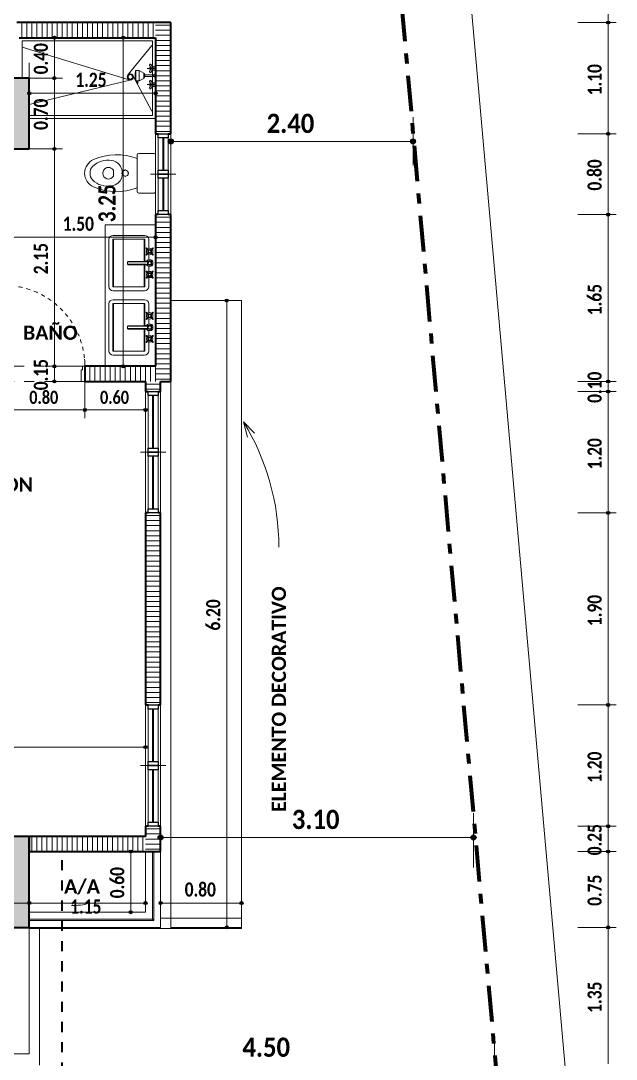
# Model space of a CAD drawing. Header units: metres. Extents: x -144 to 1000, y -717 to 29.
# Drawn here: x 895.29 to 901.18, y -569.43 to -559.16 of the extents above; entities that cross this region are included whole.
import ezdxf

# ---------------------------------------------------------------- set-up
doc = ezdxf.new("R2010")
doc.units = ezdxf.units.M
for name, pattern in [('Basculante', [0.11625, 0.075, -0.04125]), ('Dash Dot 3_16_', [0.595313, 0.357187, -0.119063, 0, -0.119063]), ('Derribado', [0.36, 0.24, -0.12]), ('Trazo', [0.45, 0.225, -0.225])]:
    doc.linetypes.add(name, pattern=pattern)
doc.layers.get('0').update_dxf_attribs({"color": 1})
for name, color, linetype, lineweight in [('A-ANNO-DIMS', 1, 'Continuous', 9), ('A-DETL', 1, 'Continuous', 9), ('A-DETL-GENF', 1, 'Continuous', 9), ('A-DOOR', 1, 'Continuous', 9), ('A-DOOR-FRAM', 1, 'Continuous', 9), ('A-DOOR-HDLN', 1, 'Trazo', 20), ('A-FLOR', 2, 'Continuous', 9), ('A-FLOR-HRAL', 1, 'Continuous', 9), ('A-GLAZ', 1, 'Continuous', 9), ('A-WALL', 4, 'Continuous', 9), ('G-ANNO-TEXT', 2, 'Continuous', 9), ('P-SANR-FIXT', 1, 'Continuous', 9), ('S-COLS', 7, 'Continuous', 9)]:
    doc.layers.add(name, color=color, linetype=linetype, lineweight=lineweight)
doc.layers.add('A-WALL-PATT', color=7, linetype='Continuous', lineweight=35, true_color=0x9c9c9c)
doc.styles.add('Calibri_B', font='calibrib.ttf', dxfattribs={"height": 0.165})
doc.styles.add('Calibri_B_4', font='calibrib.ttf', dxfattribs={"height": 0.1125})
doc.styles.add('Calibri_B_5', font='calibrib.ttf', dxfattribs={"height": 0.66})
doc.styles.add('Calibri_B_6', font='calibrib.ttf', dxfattribs={"width": 0.9})
doc.styles.add('Calibri_B_7', font='calibrib.ttf', dxfattribs={"width": 0.8, "height": 0.18})

# ---------------------------------------------------------------- blocks, each defined once
blk = doc.blocks.new('J')
at = {"layer": 'A-ANNO-DIMS', "lineweight": 25}
h = blk.add_hatch(color=256, dxfattribs=at)
edge = h.paths.add_edge_path()
edge.add_arc((894.398, -500.325), 0.015, 0, 360)
h = blk.add_hatch(color=256, dxfattribs=at)
edge = h.paths.add_edge_path()
edge.add_arc((894.398, -500.325), 0.015, 0, 360)
h = blk.add_hatch(color=256, dxfattribs=at)
edge = h.paths.add_edge_path()
edge.add_arc((888.918, -500.475), 0.015, 0, 360)
h = blk.add_hatch(color=256, dxfattribs=at)
edge = h.paths.add_edge_path()
edge.add_arc((889.6, -500.475), 0.015, 0, 360)
h = blk.add_hatch(color=256, dxfattribs=at)
edge = h.paths.add_edge_path()
edge.add_arc((888.918, -500.875), 0.015, 0, 360)
h = blk.add_hatch(color=256, dxfattribs=at)
edge = h.paths.add_edge_path()
edge.add_arc((888.918, -500.875), 0.015, 0, 360)
h = blk.add_hatch(color=256, dxfattribs=at)
edge = h.paths.add_edge_path()
edge.add_arc((888.67, -501.025), 0.015, 0, 360)
h = blk.add_hatch(color=256, dxfattribs=at)
edge = h.paths.add_edge_path()
edge.add_arc((889.92, -501.025), 0.015, 0, 360)
h = blk.add_hatch(color=256, dxfattribs=at)
edge = h.paths.add_edge_path()
edge.add_arc((894.398, -501.425), 0.015, 0, 360)
h = blk.add_hatch(color=256, dxfattribs=at)
edge = h.paths.add_edge_path()
edge.add_arc((894.398, -501.425), 0.015, 0, 360)
h = blk.add_hatch(color=256, dxfattribs=at)
edge = h.paths.add_edge_path()
edge.add_arc((888.918, -501.575), 0.015, 0, 360)
h = blk.add_hatch(color=256, dxfattribs=at)
edge = h.paths.add_edge_path()
edge.add_arc((888.918, -501.575), 0.015, 0, 360)
at = {"layer": 'A-ANNO-DIMS', "lineweight": 25, "true_color": 0x0000ff}
h = blk.add_hatch(color=5, dxfattribs=at)
edge = h.paths.add_edge_path()
edge.add_arc((890.07, -501.5), 0.025, 0, 360)
h = blk.add_hatch(color=5, dxfattribs=at)
edge = h.paths.add_edge_path()
edge.add_arc((892.467, -501.5), 0.025, 0, 360)
at = {"layer": 'A-ANNO-DIMS', "lineweight": 25}
h = blk.add_hatch(color=256, dxfattribs=at)
edge = h.paths.add_edge_path()
edge.add_arc((894.398, -502.225), 0.015, 0, 360)
h = blk.add_hatch(color=256, dxfattribs=at)
edge = h.paths.add_edge_path()
edge.add_arc((894.398, -502.225), 0.015, 0, 360)
h = blk.add_hatch(color=256, dxfattribs=at)
edge = h.paths.add_edge_path()
edge.add_arc((889.92, -502.449), 0.015, 0, 360)
h = blk.add_hatch(color=256, dxfattribs=at)
edge = h.paths.add_edge_path()
edge.add_arc((890.624, -503.075), 0.015, 0, 360)
h = blk.add_hatch(color=256, dxfattribs=at)
edge = h.paths.add_edge_path()
edge.add_arc((888.918, -503.725), 0.015, 0, 360)
h = blk.add_hatch(color=256, dxfattribs=at)
edge = h.paths.add_edge_path()
edge.add_arc((888.918, -503.725), 0.015, 0, 360)
h = blk.add_hatch(color=256, dxfattribs=at)
edge = h.paths.add_edge_path()
edge.add_arc((889.6, -503.725), 0.015, 0, 360)
h = blk.add_hatch(color=256, dxfattribs=at)
edge = h.paths.add_edge_path()
edge.add_arc((888.918, -503.875), 0.015, 0, 360)
h = blk.add_hatch(color=256, dxfattribs=at)
edge = h.paths.add_edge_path()
edge.add_arc((894.398, -503.875), 0.015, 0, 360)
h = blk.add_hatch(color=256, dxfattribs=at)
edge = h.paths.add_edge_path()
edge.add_arc((894.398, -503.875), 0.015, 0, 360)
h = blk.add_hatch(color=256, dxfattribs=at)
edge = h.paths.add_edge_path()
edge.add_arc((894.398, -503.975), 0.015, 0, 360)
h = blk.add_hatch(color=256, dxfattribs=at)
edge = h.paths.add_edge_path()
edge.add_arc((894.398, -503.975), 0.015, 0, 360)
h = blk.add_hatch(color=256, dxfattribs=at)
edge = h.paths.add_edge_path()
edge.add_arc((889.22, -504.157), 0.015, 0, 360)
h = blk.add_hatch(color=256, dxfattribs=at)
edge = h.paths.add_edge_path()
edge.add_arc((889.22, -504.157), 0.015, 0, 360)
h = blk.add_hatch(color=256, dxfattribs=at)
edge = h.paths.add_edge_path()
edge.add_arc((889.82, -504.157), 0.015, 0, 360)
h = blk.add_hatch(color=256, dxfattribs=at)
edge = h.paths.add_edge_path()
edge.add_arc((894.398, -505.175), 0.015, 0, 360)
h = blk.add_hatch(color=256, dxfattribs=at)
edge = h.paths.add_edge_path()
edge.add_arc((894.398, -505.175), 0.015, 0, 360)
h = blk.add_hatch(color=256, dxfattribs=at)
edge = h.paths.add_edge_path()
edge.add_arc((894.398, -507.075), 0.015, 0, 360)
h = blk.add_hatch(color=256, dxfattribs=at)
edge = h.paths.add_edge_path()
edge.add_arc((894.398, -507.075), 0.015, 0, 360)
h = blk.add_hatch(color=256, dxfattribs=at)
edge = h.paths.add_edge_path()
edge.add_arc((889.82, -507.492), 0.015, 0, 360)
h = blk.add_hatch(color=256, dxfattribs=at)
edge = h.paths.add_edge_path()
edge.add_arc((894.398, -508.275), 0.015, 0, 360)
h = blk.add_hatch(color=256, dxfattribs=at)
edge = h.paths.add_edge_path()
edge.add_arc((894.398, -508.275), 0.015, 0, 360)
at = {"layer": 'A-ANNO-DIMS', "lineweight": 25, "true_color": 0x0000ff}
h = blk.add_hatch(color=5, dxfattribs=at)
edge = h.paths.add_edge_path()
edge.add_arc((889.97, -508.386), 0.025, 0, 360)
h = blk.add_hatch(color=5, dxfattribs=at)
edge = h.paths.add_edge_path()
edge.add_arc((893.066, -508.386), 0.025, 0, 360)
at = {"layer": 'A-ANNO-DIMS', "lineweight": 25}
h = blk.add_hatch(color=256, dxfattribs=at)
edge = h.paths.add_edge_path()
edge.add_arc((889.674, -508.525), 0.015, 0, 360)
h = blk.add_hatch(color=256, dxfattribs=at)
edge = h.paths.add_edge_path()
edge.add_arc((894.398, -508.525), 0.015, 0, 360)
h = blk.add_hatch(color=256, dxfattribs=at)
edge = h.paths.add_edge_path()
edge.add_arc((894.398, -508.525), 0.015, 0, 360)
h = blk.add_hatch(color=256, dxfattribs=at)
edge = h.paths.add_edge_path()
edge.add_arc((888.67, -509.034), 0.015, 0, 360)
h = blk.add_hatch(color=256, dxfattribs=at)
edge = h.paths.add_edge_path()
edge.add_arc((888.67, -509.034), 0.015, 0, 360)
h = blk.add_hatch(color=256, dxfattribs=at)
edge = h.paths.add_edge_path()
edge.add_arc((889.82, -509.034), 0.015, 0, 360)
h = blk.add_hatch(color=256, dxfattribs=at)
edge = h.paths.add_edge_path()
edge.add_arc((889.97, -509.034), 0.015, 0, 360)
h = blk.add_hatch(color=256, dxfattribs=at)
edge = h.paths.add_edge_path()
edge.add_arc((890.77, -509.034), 0.015, 0, 360)
h = blk.add_hatch(color=256, dxfattribs=at)
edge = h.paths.add_edge_path()
edge.add_arc((889.674, -509.125), 0.015, 0, 360)
h = blk.add_hatch(color=256, dxfattribs=at)
edge = h.paths.add_edge_path()
edge.add_arc((890.624, -509.275), 0.015, 0, 360)
h = blk.add_hatch(color=256, dxfattribs=at)
edge = h.paths.add_edge_path()
edge.add_arc((894.398, -509.275), 0.015, 0, 360)
h = blk.add_hatch(color=256, dxfattribs=at)
edge = h.paths.add_edge_path()
edge.add_arc((894.398, -509.275), 0.015, 0, 360)
at = {"layer": 'S-COLS', "true_color": 0x5c5c5c}
h = blk.add_hatch(color=251, dxfattribs=at)
h.paths.add_polyline_path([(870.37, -509.275), (870.87, -509.275), (870.87, -508.375), (870.37, -508.375), (870.37, -509.024)])
h.paths.add_polyline_path([(888.63, -509.275), (888.67, -509.275), (888.67, -508.375), (888.17, -508.375), (888.17, -509.275), (888.595, -509.275)])
h.paths.add_polyline_path([(878.57, -509.275), (878.57, -508.375), (878.07, -508.375), (878.07, -509.275)])
h.paths.add_polyline_path([(884.87, -501.575), (884.87, -501.575), (884.87, -498.425), (884.37, -498.425), (884.37, -501.575), (884.72, -501.575)])
h.paths.add_polyline_path([(876.27, -501.575), (876.27, -501.575), (876.27, -501.075), (874.57, -501.075), (874.57, -498.925), (876.27, -498.925), (876.27, -498.425), (874.27, -498.426), (874.27, -501.575), (876.27, -501.575)])
h.paths.add_polyline_path([(878.57, -501.575), (878.57, -500.675), (878.07, -500.675), (878.07, -501.575)])
h.paths.add_polyline_path([(870.37, -501.575), (870.87, -501.575), (870.87, -500.875), (870.37, -500.875), (870.37, -501.5)])
h.paths.add_polyline_path([(888.67, -501.575), (888.67, -500.875), (888.27, -500.875), (888.27, -501.575)])
h.paths.add_polyline_path([(878.57, -499.325), (878.57, -498.425), (878.07, -498.425), (878.07, -499.325)])
h.paths.add_polyline_path([(870.87, -499.125), (870.87, -498.424), (870.37, -498.425), (870.37, -499.125), (870.728, -499.125)])
h.paths.add_polyline_path([(888.571, -499.125), (888.67, -499.125), (888.67, -498.424), (888.27, -498.425), (888.27, -499.125), (888.546, -499.125)])
h.paths.add_polyline_path([(888.605, -490.425), (888.67, -490.425), (888.67, -489.525), (888.17, -489.525), (888.17, -490.425), (888.536, -490.425)])
h.paths.add_polyline_path([(878.42, -490.425), (878.57, -490.425), (878.57, -489.525), (878.07, -489.525), (878.07, -490.425), (878.27, -490.425)])
h.paths.add_polyline_path([(870.57, -489.825), (871.47, -489.825), (871.47, -489.325), (870.57, -489.325), (870.57, -489.715)])
at = {"layer": 'A-ANNO-DIMS', "color": 5, "true_color": 0x0000ff}
for p, q in [((891.747, -485.55), (894.147, -512.624)), ((890.07, -501.5), (890.07, -501.26)), ((892.467, -501.5), (892.467, -501.26)), ((890.07, -501.5), (892.467, -501.5)), ((890.07, -501.5), (890.07, -501.74)), ((892.467, -501.5), (892.467, -501.74)), ((889.97, -508.386), (889.97, -508.146)), ((893.066, -508.386), (893.066, -508.146)), ((889.97, -508.386), (893.066, -508.386)), ((889.97, -508.386), (889.97, -508.626)), ((893.066, -508.386), (893.066, -508.626)), ((888.77, -510.639), (888.77, -510.399)), ((893.274, -510.639), (893.274, -510.399))]:
    blk.add_line(p, q, dxfattribs=at)
at = {"layer": 'A-ANNO-DIMS'}
for p, q in [((894.398, -499.125), (894.398, -500.325)), ((894.398, -500.325), (894.098, -500.325)), ((894.398, -500.325), (894.098, -500.325)), ((894.398, -500.325), (894.478, -500.325)), ((894.398, -500.325), (894.398, -501.425)), ((894.398, -500.325), (894.478, -500.325)), ((888.918, -500.475), (888.838, -500.475)), ((888.918, -500.475), (888.918, -500.875)), ((889.6, -500.475), (889.52, -500.475)), ((889.6, -500.475), (889.6, -503.725)), ((888.67, -501.025), (888.67, -500.725)), ((889.92, -501.025), (889.92, -500.725)), ((888.918, -500.875), (888.618, -500.875)), ((888.918, -500.875), (888.618, -500.875)), ((888.918, -500.875), (888.998, -500.875)), ((888.918, -500.875), (888.918, -501.575)), ((888.918, -500.875), (888.998, -500.875)), ((888.67, -501.025), (889.92, -501.025)), ((888.67, -501.025), (888.67, -501.105)), ((889.92, -501.025), (889.92, -501.105)), ((894.398, -501.425), (894.098, -501.425)), ((894.398, -501.425), (894.098, -501.425)), ((894.398, -501.425), (894.478, -501.425)), ((894.398, -501.425), (894.398, -502.225)), ((894.398, -501.425), (894.478, -501.425)), ((888.918, -501.575), (888.618, -501.575)), ((888.918, -501.575), (888.618, -501.575)), ((888.918, -501.575), (888.998, -501.575)), ((888.918, -501.575), (888.918, -503.725)), ((888.918, -501.575), (888.998, -501.575)), ((889.92, -502.449), (889.92, -502.149)), ((894.398, -502.225), (894.098, -502.225)), ((894.398, -502.225), (894.098, -502.225)), ((894.398, -502.225), (894.478, -502.225)), ((894.398, -502.225), (894.398, -503.875)), ((894.398, -502.225), (894.478, -502.225)), ((888.42, -502.449), (889.92, -502.449)), ((889.92, -502.449), (889.92, -502.529)), ((890.624, -503.075), (890.324, -503.075)), ((890.624, -509.275), (890.624, -503.075)), ((890.624, -503.075), (890.704, -503.075)), ((888.918, -503.725), (888.838, -503.725)), ((888.918, -503.725), (888.838, -503.725)), ((888.918, -503.725), (889.218, -503.725)), ((888.918, -503.725), (888.918, -503.875)), ((888.918, -503.725), (889.218, -503.725)), ((889.6, -503.725), (889.52, -503.725)), ((889.6, -503.725), (889.85, -503.725)), ((888.918, -503.875), (888.838, -503.875)), ((888.918, -503.875), (889.218, -503.875)), ((889.22, -504.157), (889.22, -503.857)), ((889.22, -504.157), (889.22, -503.857)), ((889.82, -504.157), (889.82, -503.857)), ((894.398, -503.875), (894.098, -503.875)), ((894.398, -503.875), (894.098, -503.875)), ((894.398, -503.875), (894.478, -503.875)), ((894.398, -503.875), (894.398, -503.975)), ((894.398, -503.875), (894.478, -503.875)), ((894.398, -503.975), (894.098, -503.975)), ((894.398, -503.975), (894.098, -503.975)), ((894.398, -503.975), (894.478, -503.975)), ((894.398, -503.975), (894.398, -505.175)), ((894.398, -503.975), (894.478, -503.975)), ((888.42, -504.157), (889.22, -504.157)), ((889.22, -504.157), (889.22, -504.237)), ((889.22, -504.157), (889.82, -504.157)), ((889.22, -504.157), (889.22, -504.237)), ((889.82, -504.157), (889.82, -504.237)), ((894.398, -505.175), (894.098, -505.175)), ((894.398, -505.175), (894.098, -505.175)), ((894.398, -505.175), (894.478, -505.175)), ((894.398, -505.175), (894.398, -507.075)), ((894.398, -505.175), (894.478, -505.175)), ((894.398, -507.075), (894.098, -507.075)), ((894.398, -507.075), (894.098, -507.075)), ((894.398, -507.075), (894.478, -507.075)), ((894.398, -507.075), (894.398, -508.275)), ((894.398, -507.075), (894.478, -507.075)), ((889.82, -507.492), (889.82, -507.192)), ((886.52, -507.492), (889.82, -507.492)), ((889.82, -507.492), (889.82, -507.572)), ((894.398, -508.275), (894.098, -508.275)), ((894.398, -508.275), (894.098, -508.275)), ((894.398, -508.275), (894.478, -508.275)), ((894.398, -508.275), (894.398, -508.525)), ((894.398, -508.275), (894.478, -508.275)), ((889.674, -508.525), (889.374, -508.525)), ((889.674, -509.125), (889.674, -508.525)), ((889.674, -508.525), (889.754, -508.525)), ((894.398, -508.525), (894.098, -508.525)), ((894.398, -508.525), (894.098, -508.525)), ((894.398, -508.525), (894.478, -508.525)), ((894.398, -508.525), (894.398, -509.275)), ((894.398, -508.525), (894.478, -508.525)), ((888.67, -509.034), (888.67, -508.734)), ((888.67, -509.034), (888.67, -508.734)), ((889.82, -509.034), (889.82, -508.734)), ((889.97, -509.034), (889.97, -508.734)), ((890.77, -509.034), (890.77, -508.734)), ((888.17, -509.034), (888.67, -509.034)), ((888.67, -509.034), (888.67, -509.114)), ((888.67, -509.034), (889.82, -509.034)), ((888.67, -509.034), (888.67, -509.114)), ((889.82, -509.034), (889.82, -509.114)), ((889.97, -509.034), (890.77, -509.034)), ((889.97, -509.034), (889.97, -509.114)), ((890.77, -509.034), (890.77, -509.114)), ((889.674, -509.125), (889.374, -509.125)), ((889.674, -509.125), (889.754, -509.125)), ((890.624, -509.275), (890.324, -509.275)), ((890.624, -509.275), (890.704, -509.275)), ((894.398, -509.275), (894.098, -509.275)), ((894.398, -509.275), (894.098, -509.275)), ((894.398, -509.275), (894.478, -509.275)), ((894.398, -509.275), (894.398, -510.625)), ((894.398, -509.275), (894.478, -509.275))]:
    blk.add_line(p, q, dxfattribs=at)
at = {"layer": 'A-ANNO-DIMS', "linetype": 'Derribado'}
for p, q in [((888.918, -500.475), (889.218, -500.475)), ((889.6, -500.475), (889.85, -500.475))]:
    blk.add_line(p, q, dxfattribs=at)
at = {"layer": 'A-ANNO-DIMS', "lineweight": 25}
for centre in [(894.398, -500.325), (894.398, -500.325), (888.918, -500.475), (889.6, -500.475), (888.918, -500.875), (888.918, -500.875), (888.67, -501.025), (889.92, -501.025), (894.398, -501.425), (894.398, -501.425), (888.918, -501.575), (888.918, -501.575), (894.398, -502.225), (894.398, -502.225), (889.92, -502.449), (890.624, -503.075), (888.918, -503.725), (888.918, -503.725), (889.6, -503.725), (888.918, -503.875), (894.398, -503.875), (894.398, -503.875), (894.398, -503.975), (894.398, -503.975), (889.22, -504.157), (889.22, -504.157), (889.82, -504.157), (894.398, -505.175), (894.398, -505.175), (894.398, -507.075), (894.398, -507.075), (889.82, -507.492), (894.398, -508.275), (894.398, -508.275), (889.674, -508.525), (894.398, -508.525), (894.398, -508.525), (888.67, -509.034), (888.67, -509.034), (889.82, -509.034), (889.97, -509.034), (890.77, -509.034), (889.674, -509.125), (890.624, -509.275), (894.398, -509.275), (894.398, -509.275)]:
    blk.add_circle(centre, 0.015, dxfattribs=at)
at = {"layer": 'A-ANNO-DIMS', "color": 5, "lineweight": 25, "true_color": 0x0000ff}
for centre in [(890.07, -501.5), (892.467, -501.5), (889.97, -508.386), (893.066, -508.386)]:
    blk.add_circle(centre, 0.025, dxfattribs=at)
at = {"layer": 'A-ANNO-DIMS'}
blk.add_ellipse((889.088, -509.034), major_axis=(0.157, 0), ratio=0.156579, start_param=4.712389, end_param=6.283185, dxfattribs=at)
at = {"layer": 'A-DETL', "color": 7, "linetype": 'Dash Dot 3_16_', "lineweight": 70}
blk.add_line((891.065, -485.61), (893.465, -512.684), dxfattribs=at)
at = {"layer": 'A-DETL', "color": 253, "true_color": 0xb6b6b6}
for p, q in [((892.467, -501.425), (892.467, -501.525)), ((893.066, -508.582), (893.066, -508.682)), ((893.154, -509.175), (893.154, -509.295)), ((893.274, -510.375), (893.274, -510.475))]:
    blk.add_line(p, q, dxfattribs=at)
at = {"layer": 'A-DETL', "color": 7, "linetype": 'Basculante', "lineweight": 35}
blk.add_line((888.995, -511.91), (888.995, -508.525), dxfattribs=at)
at = {"layer": 'A-DETL-GENF', "lineweight": 25}
for p, q in [((889.945, -501.425), (890.045, -501.425)), ((889.945, -501.465), (889.945, -501.425)), ((890.045, -501.465), (889.945, -501.465)), ((890.045, -501.425), (890.045, -501.465)), ((889.945, -501.785), (890.045, -501.785)), ((889.945, -501.825), (889.945, -501.785)), ((889.945, -501.825), (890.045, -501.825)), ((889.945, -501.865), (889.945, -501.825)), ((890.045, -501.825), (889.945, -501.825)), ((890.045, -501.865), (889.945, -501.865)), ((890.045, -501.785), (890.045, -501.825)), ((890.045, -501.825), (890.045, -501.865)), ((889.945, -502.185), (890.045, -502.185)), ((889.945, -502.225), (889.945, -502.185)), ((890.045, -502.185), (890.045, -502.225)), ((890.045, -502.225), (889.945, -502.225)), ((889.845, -503.975), (889.945, -503.975)), ((889.845, -504.015), (889.845, -503.975)), ((889.945, -504.015), (889.845, -504.015)), ((889.945, -503.975), (889.945, -504.015)), ((889.845, -504.535), (889.945, -504.535)), ((889.845, -504.575), (889.845, -504.535)), ((889.945, -504.535), (889.945, -504.575)), ((889.845, -504.575), (889.945, -504.575)), ((889.845, -504.615), (889.845, -504.575)), ((889.945, -504.575), (889.845, -504.575)), ((889.945, -504.615), (889.845, -504.615)), ((889.945, -504.575), (889.945, -504.615)), ((889.845, -505.135), (889.945, -505.135)), ((889.845, -505.175), (889.845, -505.135)), ((889.945, -505.135), (889.945, -505.175)), ((889.945, -505.175), (889.845, -505.175)), ((889.845, -507.075), (889.945, -507.075)), ((889.845, -507.115), (889.845, -507.075)), ((889.945, -507.115), (889.845, -507.115)), ((889.945, -507.075), (889.945, -507.115)), ((889.845, -507.635), (889.945, -507.635)), ((889.845, -507.675), (889.845, -507.635)), ((889.845, -507.675), (889.945, -507.675)), ((889.845, -507.715), (889.845, -507.675)), ((889.945, -507.675), (889.845, -507.675)), ((889.945, -507.715), (889.845, -507.715)), ((889.945, -507.635), (889.945, -507.675)), ((889.945, -507.675), (889.945, -507.715)), ((889.845, -508.235), (889.945, -508.235)), ((889.845, -508.275), (889.845, -508.235)), ((889.945, -508.235), (889.945, -508.275)), ((889.945, -508.275), (889.845, -508.275))]:
    blk.add_line(p, q, dxfattribs=at)
at = {"layer": 'A-DETL-GENF'}
for p, q in [((889.945, -501.465), (889.945, -501.785)), ((889.99, -501.465), (889.99, -501.785)), ((890, -501.465), (890, -501.785)), ((890.045, -501.465), (890.045, -501.785)), ((889.945, -501.865), (889.945, -502.185)), ((889.99, -501.865), (889.99, -502.185)), ((890, -501.865), (890, -502.185)), ((890.045, -501.865), (890.045, -502.185)), ((889.845, -504.015), (889.845, -504.535)), ((889.89, -504.015), (889.89, -504.535)), ((889.9, -504.015), (889.9, -504.535)), ((889.945, -504.015), (889.945, -504.535)), ((889.845, -504.615), (889.845, -505.135)), ((889.89, -504.615), (889.89, -505.135)), ((889.9, -504.615), (889.9, -505.135)), ((889.945, -504.615), (889.945, -505.135)), ((889.845, -507.115), (889.845, -507.635)), ((889.89, -507.115), (889.89, -507.635)), ((889.9, -507.115), (889.9, -507.635)), ((889.945, -507.115), (889.945, -507.635)), ((889.845, -507.715), (889.845, -508.235)), ((889.89, -507.715), (889.89, -508.235)), ((889.9, -507.715), (889.9, -508.235)), ((889.945, -507.715), (889.945, -508.235))]:
    blk.add_line(p, q, dxfattribs=at)
at = {"layer": 'A-DETL-GENF', "linetype": 'Basculante'}
for p, q in [((889.22, -503.725), (888.42, -503.725)), ((889.22, -503.875), (889.22, -503.725)), ((888.42, -503.875), (889.22, -503.875))]:
    blk.add_line(p, q, dxfattribs=at)
at = {"layer": 'A-DOOR'}
for start, end in [(76.8489, 79.7418), (76.8489, 79.7418), (71.1143, 74.1684), (65.4451, 68.2717), (59.8378, 62.634), (54.2878, 57.0559), (48.7903, 51.5328), (43.3395, 46.0594), (37.9295, 40.6298), (32.5538, 35.2378), (27.2056, 29.8767), (21.8777, 24.5395), (16.5629, 19.2191), (11.2538, 13.9081), (5.9429, 8.5991), (0, 5.1398)]:
    blk.add_arc((888.42, -503.725), 0.8, start, end, dxfattribs=at)
at = {"layer": 'A-DOOR-FRAM'}
for p, q in [((889.195, -503.725), (889.22, -503.725)), ((889.195, -503.76), (889.195, -503.725)), ((889.185, -503.76), (889.195, -503.76)), ((889.185, -503.875), (889.185, -503.76)), ((889.22, -503.875), (889.185, -503.875))]:
    blk.add_line(p, q, dxfattribs=at)
at = {"layer": 'A-DOOR-HDLN'}
blk.add_line((889.22, -503.875), (889.22, -503.725), dxfattribs=at)
at = {"layer": 'A-FLOR'}
for p, q in [((889.92, -502.325), (889.42, -502.325)), ((889.42, -502.325), (889.42, -503.725))]:
    blk.add_line(p, q, dxfattribs=at)
at = {"layer": 'A-FLOR-HRAL'}
for p, q in [((889.889, -508.53), (889.901, -508.53)), ((889.889, -508.53), (889.889, -509.194)), ((889.901, -508.53), (889.901, -509.206)), ((889.889, -509.194), (888.67, -509.194)), ((889.901, -509.206), (888.67, -509.206)), ((889.901, -509.206), (889.889, -509.194))]:
    blk.add_line(p, q, dxfattribs=at)
at = {"layer": 'A-GLAZ'}
for p, q in [((890.045, -501.425), (889.945, -501.425)), ((889.945, -501.425), (889.945, -501.825)), ((890.045, -501.825), (890.045, -501.425)), ((889.87, -501.825), (890.12, -501.825)), ((890.045, -501.825), (889.945, -501.825)), ((889.945, -501.825), (889.945, -502.225)), ((890.045, -501.825), (889.945, -501.825)), ((890.045, -502.225), (890.045, -501.825)), ((890.045, -502.225), (889.945, -502.225)), ((889.945, -503.975), (889.845, -503.975)), ((889.845, -503.975), (889.845, -504.575)), ((889.945, -504.575), (889.945, -503.975)), ((889.77, -504.575), (890.02, -504.575)), ((889.945, -504.575), (889.845, -504.575)), ((889.845, -504.575), (889.845, -505.175)), ((889.945, -504.575), (889.845, -504.575)), ((889.945, -505.175), (889.945, -504.575)), ((889.945, -505.175), (889.845, -505.175)), ((889.945, -507.075), (889.845, -507.075)), ((889.845, -507.075), (889.845, -507.675)), ((889.945, -507.675), (889.945, -507.075)), ((889.77, -507.675), (890.02, -507.675)), ((889.945, -507.675), (889.845, -507.675)), ((889.845, -507.675), (889.845, -508.275)), ((889.945, -507.675), (889.845, -507.675)), ((889.945, -508.275), (889.945, -507.675)), ((889.945, -508.275), (889.845, -508.275))]:
    blk.add_line(p, q, dxfattribs=at)
at = {"layer": 'A-WALL', "lineweight": 35}
for p, q in [((890.07, -500.325), (888.546, -500.325)), ((890.07, -501.425), (890.07, -500.325)), ((888.571, -500.475), (889.92, -500.475)), ((889.92, -500.475), (889.92, -501.425)), ((889.92, -501.425), (889.945, -501.425)), ((890.045, -501.425), (890.07, -501.425)), ((889.92, -502.225), (889.92, -503.725)), ((889.945, -502.225), (889.92, -502.225)), ((890.07, -502.225), (890.045, -502.225)), ((890.07, -503.875), (890.07, -502.225)), ((889.92, -503.725), (889.22, -503.725)), ((889.22, -503.725), (889.22, -503.875)), ((889.22, -503.875), (889.82, -503.875)), ((889.82, -503.875), (889.82, -503.975)), ((889.97, -503.875), (890.07, -503.875)), ((889.97, -503.975), (889.97, -503.875)), ((889.82, -503.975), (889.845, -503.975)), ((889.945, -503.975), (889.97, -503.975)), ((889.82, -505.175), (889.82, -507.075)), ((889.845, -505.175), (889.82, -505.175)), ((889.97, -505.175), (889.945, -505.175)), ((889.97, -507.075), (889.97, -505.175)), ((889.82, -507.075), (889.845, -507.075)), ((889.945, -507.075), (889.97, -507.075)), ((889.82, -508.275), (889.82, -508.375)), ((889.845, -508.275), (889.82, -508.275)), ((889.97, -508.275), (889.945, -508.275)), ((889.97, -508.525), (889.97, -508.275)), ((889.82, -508.375), (888.67, -508.375)), ((888.67, -508.375), (888.67, -508.525)), ((888.67, -508.525), (889.97, -508.525))]:
    blk.add_line(p, q, dxfattribs=at)
at = {"layer": 'A-WALL'}
for p, q in [((889.92, -502.225), (889.92, -501.425)), ((890.07, -501.425), (890.07, -502.225)), ((890.07, -503.075), (890.77, -503.075)), ((890.07, -509.275), (890.07, -503.075)), ((890.77, -509.275), (890.77, -503.075)), ((890.07, -509.185), (890.07, -503.875)), ((889.82, -505.175), (889.82, -503.975)), ((889.97, -503.975), (889.97, -505.175)), ((889.82, -508.275), (889.82, -507.075)), ((889.97, -507.075), (889.97, -508.275)), ((889.82, -509.125), (889.82, -508.525)), ((889.97, -508.525), (889.97, -509.275)), ((888.67, -509.125), (889.82, -509.125)), ((889.97, -509.185), (890.77, -509.185)), ((890.77, -509.285), (890.77, -509.185)), ((888.67, -509.275), (888.67, -510.525)), ((889.97, -509.275), (888.67, -509.275)), ((888.67, -509.285), (890.77, -509.285)), ((888.77, -510.625), (888.77, -509.285)), ((890.07, -509.275), (890.77, -509.275)), ((888.67, -510.525), (883.02, -510.525))]:
    blk.add_line(p, q, dxfattribs=at)
at = {"layer": 'A-WALL-PATT', "color": 8, "lineweight": 5, "true_color": 0x727272}
for p, q in [((888.596, -500.325), (888.596, -500.475)), ((888.646, -500.325), (888.646, -500.475)), ((888.696, -500.325), (888.696, -500.475)), ((888.746, -500.325), (888.746, -500.475)), ((888.796, -500.325), (888.796, -500.475)), ((888.846, -500.325), (888.846, -500.475)), ((888.896, -500.325), (888.896, -500.475)), ((888.946, -500.325), (888.946, -500.475)), ((888.996, -500.325), (888.996, -500.475)), ((889.046, -500.325), (889.046, -500.475)), ((889.096, -500.325), (889.096, -500.475)), ((889.146, -500.325), (889.146, -500.475)), ((889.196, -500.325), (889.196, -500.475)), ((889.246, -500.325), (889.246, -500.475)), ((889.296, -500.325), (889.296, -500.475)), ((889.346, -500.325), (889.346, -500.475)), ((889.396, -500.325), (889.396, -500.475)), ((889.446, -500.325), (889.446, -500.475)), ((889.496, -500.325), (889.496, -500.475)), ((889.546, -500.325), (889.546, -500.475)), ((889.596, -500.325), (889.596, -500.475)), ((889.646, -500.325), (889.646, -500.475)), ((889.696, -500.325), (889.696, -500.475)), ((889.746, -500.325), (889.746, -500.475)), ((889.796, -500.325), (889.796, -500.475)), ((889.846, -500.325), (889.846, -500.475)), ((889.896, -500.325), (889.896, -500.475)), ((889.92, -500.351), (890.07, -500.351)), ((889.92, -500.401), (890.07, -500.401)), ((889.92, -500.451), (890.07, -500.451)), ((889.92, -500.501), (890.07, -500.501)), ((889.92, -500.551), (890.07, -500.551)), ((889.92, -500.601), (890.07, -500.601)), ((889.92, -500.651), (890.07, -500.651)), ((889.92, -500.701), (890.07, -500.701)), ((889.92, -500.751), (890.07, -500.751)), ((889.92, -500.801), (890.07, -500.801)), ((889.92, -500.851), (890.07, -500.851)), ((889.92, -500.901), (890.07, -500.901)), ((889.92, -500.951), (890.07, -500.951)), ((889.92, -501.001), (890.07, -501.001)), ((889.92, -501.051), (890.07, -501.051)), ((889.92, -501.101), (890.07, -501.101)), ((889.92, -501.151), (890.07, -501.151)), ((889.92, -501.201), (890.07, -501.201)), ((889.92, -501.251), (890.07, -501.251)), ((889.92, -501.301), (890.07, -501.301)), ((889.92, -501.351), (890.07, -501.351)), ((889.92, -501.401), (890.07, -501.401)), ((889.92, -502.251), (890.07, -502.251)), ((889.92, -502.301), (890.07, -502.301)), ((889.92, -502.351), (890.07, -502.351)), ((889.92, -502.401), (890.07, -502.401)), ((889.92, -502.451), (890.07, -502.451)), ((889.92, -502.501), (890.07, -502.501)), ((889.92, -502.551), (890.07, -502.551)), ((889.92, -502.601), (890.07, -502.601)), ((889.92, -502.651), (890.07, -502.651)), ((889.92, -502.701), (890.07, -502.701)), ((889.92, -502.751), (890.07, -502.751)), ((889.92, -502.801), (890.07, -502.801)), ((889.92, -502.851), (890.07, -502.851)), ((889.92, -502.901), (890.07, -502.901)), ((889.92, -502.951), (890.07, -502.951)), ((889.92, -503.001), (890.07, -503.001)), ((889.92, -503.051), (890.07, -503.051)), ((889.92, -503.101), (890.07, -503.101)), ((889.92, -503.151), (890.07, -503.151)), ((889.92, -503.201), (890.07, -503.201)), ((889.92, -503.251), (890.07, -503.251)), ((889.92, -503.301), (890.07, -503.301)), ((889.92, -503.351), (890.07, -503.351)), ((889.92, -503.401), (890.07, -503.401)), ((889.92, -503.451), (890.07, -503.451)), ((889.92, -503.501), (890.07, -503.501)), ((889.92, -503.551), (890.07, -503.551)), ((889.92, -503.601), (890.07, -503.601)), ((889.27, -503.725), (889.27, -503.875)), ((889.32, -503.725), (889.32, -503.875)), ((889.37, -503.725), (889.37, -503.875)), ((889.42, -503.725), (889.42, -503.875)), ((889.47, -503.725), (889.47, -503.875)), ((889.52, -503.725), (889.52, -503.875)), ((889.57, -503.725), (889.57, -503.875)), ((889.62, -503.725), (889.62, -503.875)), ((889.67, -503.725), (889.67, -503.875)), ((889.72, -503.725), (889.72, -503.875)), ((889.77, -503.725), (889.77, -503.875)), ((889.82, -503.725), (889.82, -503.875)), ((889.87, -503.725), (889.87, -503.875)), ((889.92, -503.651), (890.07, -503.651)), ((889.92, -503.701), (890.07, -503.701)), ((889.92, -503.725), (889.92, -503.875)), ((889.92, -503.751), (890.07, -503.751)), ((889.92, -503.801), (890.07, -503.801)), ((889.82, -503.901), (889.97, -503.901)), ((889.92, -503.851), (890.07, -503.851)), ((889.82, -503.951), (889.97, -503.951)), ((889.82, -505.201), (889.97, -505.201)), ((889.82, -505.251), (889.97, -505.251)), ((889.82, -505.301), (889.97, -505.301)), ((889.82, -505.351), (889.97, -505.351)), ((889.82, -505.401), (889.97, -505.401)), ((889.82, -505.451), (889.97, -505.451)), ((889.82, -505.501), (889.97, -505.501)), ((889.82, -505.551), (889.97, -505.551)), ((889.82, -505.601), (889.97, -505.601)), ((889.82, -505.651), (889.97, -505.651)), ((889.82, -505.701), (889.97, -505.701)), ((889.82, -505.751), (889.97, -505.751)), ((889.82, -505.801), (889.97, -505.801)), ((889.82, -505.851), (889.97, -505.851)), ((889.82, -505.901), (889.97, -505.901)), ((889.82, -505.951), (889.97, -505.951)), ((889.82, -506.001), (889.97, -506.001)), ((889.82, -506.051), (889.97, -506.051)), ((889.82, -506.101), (889.97, -506.101)), ((889.82, -506.151), (889.97, -506.151)), ((889.82, -506.201), (889.97, -506.201)), ((889.82, -506.251), (889.97, -506.251)), ((889.82, -506.301), (889.97, -506.301)), ((889.82, -506.351), (889.97, -506.351)), ((889.82, -506.401), (889.97, -506.401)), ((889.82, -506.451), (889.97, -506.451)), ((889.82, -506.501), (889.97, -506.501)), ((889.82, -506.551), (889.97, -506.551)), ((889.82, -506.601), (889.97, -506.601)), ((889.82, -506.651), (889.97, -506.651)), ((889.82, -506.701), (889.97, -506.701)), ((889.82, -506.751), (889.97, -506.751)), ((889.82, -506.801), (889.97, -506.801)), ((889.82, -506.851), (889.97, -506.851)), ((889.82, -506.901), (889.97, -506.901)), ((889.82, -506.951), (889.97, -506.951)), ((889.82, -507.001), (889.97, -507.001)), ((889.82, -507.051), (889.97, -507.051)), ((889.82, -508.301), (889.97, -508.301)), ((888.695, -508.375), (888.695, -508.525)), ((888.745, -508.375), (888.745, -508.525)), ((888.795, -508.375), (888.795, -508.525)), ((888.845, -508.375), (888.845, -508.525)), ((888.895, -508.375), (888.895, -508.525)), ((888.945, -508.375), (888.945, -508.525)), ((888.995, -508.375), (888.995, -508.525)), ((889.045, -508.375), (889.045, -508.525)), ((889.095, -508.375), (889.095, -508.525)), ((889.145, -508.375), (889.145, -508.525)), ((889.195, -508.375), (889.195, -508.525)), ((889.245, -508.375), (889.245, -508.525)), ((889.295, -508.375), (889.295, -508.525)), ((889.345, -508.375), (889.345, -508.525)), ((889.395, -508.375), (889.395, -508.525)), ((889.445, -508.375), (889.445, -508.525)), ((889.495, -508.375), (889.495, -508.525)), ((889.545, -508.375), (889.545, -508.525)), ((889.595, -508.375), (889.595, -508.525)), ((889.645, -508.375), (889.645, -508.525)), ((889.695, -508.375), (889.695, -508.525)), ((889.745, -508.375), (889.745, -508.525)), ((889.795, -508.375), (889.795, -508.525)), ((889.82, -508.351), (889.97, -508.351)), ((889.82, -508.401), (889.97, -508.401)), ((889.82, -508.451), (889.97, -508.451)), ((889.82, -508.501), (889.97, -508.501))]:
    blk.add_line(p, q, dxfattribs=at)
at = {"layer": 'G-ANNO-TEXT'}
for q in [(890.899, -504.386), (890.829, -504.425)]:
    blk.add_line((890.789, -504.275), q, dxfattribs=at)
blk.add_arc((888.772, -505.515), 2.368, 0, 31.579, dxfattribs=at)
at = {"layer": 'P-SANR-FIXT'}
for p, q in [((888.6, -500.875), (888.6, -500.505)), ((888.6, -500.505), (889.89, -500.505)), ((889.89, -500.505), (889.89, -501.245)), ((888.6, -500.568), (889.66, -500.892)), ((889.884, -500.551), (889.649, -500.84)), ((889.883, -501.201), (889.692, -500.842)), ((889.726, -500.799), (889.726, -500.903)), ((889.757, -500.799), (889.726, -500.799)), ((889.757, -500.799), (889.757, -500.903)), ((889.802, -500.824), (889.757, -500.799)), ((889.802, -500.878), (889.802, -500.824)), ((889.811, -500.833), (889.815, -500.841)), ((889.811, -500.869), (889.811, -500.833)), ((889.815, -500.841), (889.815, -500.86)), ((889.815, -500.841), (889.893, -500.841)), ((889.837, -500.779), (889.92, -500.779)), ((889.862, -500.771), (889.864, -500.771)), ((889.862, -500.774), (889.862, -500.771)), ((889.862, -500.786), (889.862, -500.783)), ((889.864, -500.786), (889.862, -500.786)), ((889.879, -500.774), (889.886, -500.774)), ((889.879, -500.783), (889.886, -500.783)), ((889.886, -500.771), (889.886, -500.787)), ((889.893, -500.841), (889.912, -500.841)), ((889.896, -500.762), (889.896, -500.795)), ((889.898, -500.761), (889.911, -500.758)), ((889.911, -500.799), (889.898, -500.796)), ((889.911, -500.758), (889.911, -500.799)), ((889.912, -500.829), (889.92, -500.829)), ((889.912, -500.872), (889.912, -500.829)), ((889.913, -500.757), (889.92, -500.755)), ((889.92, -500.802), (889.913, -500.801)), ((888.67, -501.136), (889.677, -500.893)), ((889.701, -500.859), (889.701, -500.872)), ((889.726, -500.903), (889.757, -500.903)), ((889.739, -500.912), (889.739, -500.903)), ((889.745, -500.912), (889.739, -500.912)), ((889.739, -500.919), (889.739, -500.927)), ((889.745, -500.919), (889.739, -500.919)), ((889.739, -500.927), (889.745, -500.927)), ((889.741, -500.919), (889.741, -500.912)), ((889.744, -500.919), (889.744, -500.912)), ((889.745, -500.903), (889.745, -500.912)), ((889.745, -500.927), (889.745, -500.919)), ((889.757, -500.903), (889.802, -500.878)), ((889.815, -500.861), (889.811, -500.869)), ((889.815, -500.86), (889.893, -500.86)), ((889.837, -500.939), (889.92, -500.939)), ((889.862, -500.931), (889.862, -500.934)), ((889.864, -500.931), (889.862, -500.931)), ((889.862, -500.943), (889.862, -500.946)), ((889.862, -500.946), (889.864, -500.946)), ((889.879, -500.934), (889.886, -500.934)), ((889.879, -500.943), (889.886, -500.943)), ((889.886, -500.947), (889.886, -500.931)), ((889.893, -500.86), (889.912, -500.86)), ((889.896, -500.955), (889.896, -500.922)), ((889.911, -500.918), (889.898, -500.921)), ((889.911, -500.959), (889.911, -500.918)), ((889.92, -500.872), (889.912, -500.872)), ((889.92, -500.915), (889.913, -500.917)), ((889.898, -500.956), (889.911, -500.959)), ((889.913, -500.961), (889.92, -500.962)), ((889.89, -501.245), (888.67, -501.245)), ((888.67, -501.275), (889.92, -501.275)), ((889.738, -501.635), (889.738, -501.815)), ((889.738, -501.959), (889.738, -501.671)), ((889.905, -501.62), (889.753, -501.62)), ((889.489, -501.772), (889.502, -501.785)), ((889.502, -501.846), (889.489, -501.858)), ((889.502, -501.785), (889.502, -501.846)), ((889.58, -501.815), (889.59, -501.815)), ((889.62, -501.775), (889.62, -501.785)), ((889.62, -501.85), (889.62, -501.845)), ((889.655, -501.815), (889.65, -501.815)), ((889.738, -501.815), (889.738, -501.996)), ((889.753, -502.011), (889.905, -502.011)), ((889.458, -502.936), (889.458, -502.472)), ((889.496, -502.472), (889.496, -502.936)), ((889.5, -502.43), (889.811, -502.43)), ((889.811, -502.468), (889.5, -502.468)), ((889.502, -502.939), (889.502, -502.468)), ((889.807, -502.468), (889.807, -502.687)), ((889.814, -502.687), (889.814, -502.472)), ((889.852, -502.472), (889.852, -502.558)), ((889.834, -502.567), (889.827, -502.561)), ((889.833, -502.556), (889.839, -502.562)), ((889.85, -502.584), (889.834, -502.567)), ((889.834, -502.611), (889.85, -502.595)), ((889.839, -502.562), (889.856, -502.578)), ((889.867, -502.578), (889.883, -502.562)), ((889.888, -502.567), (889.872, -502.584)), ((889.872, -502.595), (889.888, -502.611)), ((889.883, -502.562), (889.89, -502.556)), ((889.895, -502.561), (889.888, -502.567)), ((889.814, -502.692), (889.643, -502.692)), ((889.647, -502.687), (889.805, -502.687)), ((889.827, -502.618), (889.834, -502.611)), ((889.839, -502.617), (889.833, -502.623)), ((889.856, -502.6), (889.839, -502.617)), ((889.852, -502.62), (889.852, -502.673)), ((889.883, -502.617), (889.867, -502.6)), ((889.883, -502.675), (889.874, -502.685)), ((889.89, -502.682), (889.88, -502.691)), ((889.89, -502.623), (889.883, -502.617)), ((889.888, -502.611), (889.895, -502.618)), ((889.814, -502.715), (889.643, -502.715)), ((889.805, -502.72), (889.647, -502.72)), ((889.807, -502.72), (889.807, -502.939)), ((889.814, -502.936), (889.814, -502.721)), ((889.834, -502.796), (889.827, -502.789)), ((889.833, -502.784), (889.839, -502.791)), ((889.85, -502.812), (889.834, -502.796)), ((889.839, -502.791), (889.856, -502.807)), ((889.852, -502.734), (889.852, -502.789)), ((889.867, -502.807), (889.883, -502.791)), ((889.889, -502.796), (889.872, -502.812)), ((889.883, -502.732), (889.874, -502.723)), ((889.88, -502.716), (889.89, -502.725)), ((889.883, -502.791), (889.89, -502.784)), ((889.895, -502.789), (889.889, -502.796)), ((889.827, -502.847), (889.834, -502.84)), ((889.839, -502.845), (889.833, -502.852)), ((889.834, -502.84), (889.85, -502.824)), ((889.856, -502.829), (889.839, -502.845)), ((889.852, -502.847), (889.852, -502.936)), ((889.883, -502.845), (889.867, -502.829)), ((889.872, -502.824), (889.889, -502.84)), ((889.89, -502.852), (889.883, -502.845)), ((889.889, -502.84), (889.895, -502.847)), ((889.5, -502.939), (889.811, -502.939)), ((889.811, -502.977), (889.5, -502.977)), ((889.458, -503.572), (889.458, -503.108)), ((889.496, -503.108), (889.496, -503.572)), ((889.5, -503.067), (889.811, -503.067)), ((889.811, -503.105), (889.5, -503.105)), ((889.502, -503.576), (889.502, -503.105)), ((889.807, -503.105), (889.807, -503.324)), ((889.814, -503.323), (889.814, -503.108)), ((889.852, -503.108), (889.852, -503.195)), ((889.834, -503.204), (889.827, -503.197)), ((889.833, -503.192), (889.839, -503.199)), ((889.85, -503.22), (889.834, -503.204)), ((889.839, -503.199), (889.856, -503.215)), ((889.867, -503.215), (889.883, -503.199)), ((889.888, -503.204), (889.872, -503.22)), ((889.883, -503.199), (889.89, -503.192)), ((889.895, -503.197), (889.888, -503.204)), ((889.827, -503.255), (889.834, -503.248)), ((889.839, -503.253), (889.833, -503.26)), ((889.834, -503.248), (889.85, -503.232)), ((889.856, -503.237), (889.839, -503.253)), ((889.852, -503.257), (889.852, -503.31)), ((889.883, -503.253), (889.867, -503.237)), ((889.872, -503.232), (889.888, -503.248)), ((889.883, -503.311), (889.874, -503.321)), ((889.89, -503.26), (889.883, -503.253)), ((889.888, -503.248), (889.895, -503.255)), ((889.814, -503.329), (889.643, -503.329)), ((889.814, -503.352), (889.643, -503.352)), ((889.647, -503.324), (889.805, -503.324)), ((889.805, -503.357), (889.647, -503.357)), ((889.807, -503.357), (889.807, -503.576)), ((889.814, -503.572), (889.814, -503.357)), ((889.852, -503.371), (889.852, -503.426)), ((889.883, -503.369), (889.874, -503.359)), ((889.89, -503.318), (889.88, -503.328)), ((889.88, -503.353), (889.89, -503.362)), ((889.834, -503.432), (889.827, -503.426)), ((889.827, -503.483), (889.834, -503.477)), ((889.833, -503.421), (889.839, -503.427)), ((889.839, -503.482), (889.833, -503.488)), ((889.85, -503.449), (889.834, -503.432)), ((889.834, -503.477), (889.85, -503.46)), ((889.839, -503.427), (889.856, -503.444)), ((889.856, -503.466), (889.839, -503.482)), ((889.852, -503.484), (889.852, -503.572)), ((889.867, -503.444), (889.883, -503.427)), ((889.883, -503.482), (889.867, -503.466)), ((889.889, -503.432), (889.872, -503.449)), ((889.872, -503.46), (889.889, -503.477)), ((889.883, -503.427), (889.89, -503.421)), ((889.89, -503.488), (889.883, -503.482)), ((889.895, -503.426), (889.889, -503.432)), ((889.889, -503.477), (889.895, -503.483)), ((889.5, -503.576), (889.811, -503.576)), ((889.811, -503.614), (889.5, -503.614))]:
    blk.add_line(p, q, dxfattribs=at)
for centre, radius in [((889.67, -500.863), 0.0307), ((889.67, -500.863), 0.0231), ((889.869, -500.779), 0.00903), ((889.869, -500.939), 0.00903), ((889.62, -501.815), 0.03), ((889.861, -502.589), 0.0123), ((889.861, -502.704), 0.0193), ((889.861, -502.704), 0.0144), ((889.861, -502.818), 0.0123), ((889.861, -503.226), 0.0123), ((889.861, -503.34), 0.0193), ((889.861, -503.34), 0.0144), ((889.861, -503.455), 0.0123)]:
    blk.add_circle(centre, radius, dxfattribs=at)
for centre, radius, start, end in [((889.873, -500.749), 0.0127, 131.2787, 220.6125), ((889.869, -500.743), 0.00597, 37.4869, 142.5131), ((889.866, -500.749), 0.0127, 319.3875, 48.7213), ((889.988, -500.851), 0.271, 170.1458, 189.8542), ((889.726, -500.804), 0.0056, 90, 180), ((889.797, -500.84), 0.016, 25.3085, 72.5748), ((889.873, -500.808), 0.0127, 139.3875, 228.7213), ((889.849, -500.765), 0.0158, 336.2284, 27.6734), ((889.849, -500.793), 0.0158, 332.3266, 23.7716), ((889.869, -500.814), 0.00597, 217.4869, 322.5131), ((889.887, -500.764), 0.0133, 149.2408, 223.1352), ((889.887, -500.793), 0.0133, 136.8648, 210.7592), ((889.866, -500.808), 0.0127, 311.2787, 40.6125), ((889.879, -500.772), 0.0024, 215.3035, 270), ((889.879, -500.786), 0.0024, 90, 144.6965), ((889.888, -500.771), 0.0016, 90, 180), ((889.888, -500.787), 0.0016, 180, 270), ((889.887, -500.76), 0.00934, 271.4421, 342.9741), ((889.887, -500.798), 0.00934, 17.0259, 88.5579), ((889.886, -500.85), 0.0116, 302.372, 57.628), ((889.898, -500.762), 0.0016, 90, 180), ((889.898, -500.795), 0.0016, 180, 270), ((889.913, -500.758), 0.0016, 90, 180), ((889.913, -500.799), 0.0016, 180, 270), ((889.726, -500.897), 0.0056, 180, 270), ((889.797, -500.862), 0.016, 287.4252, 334.6915), ((889.873, -500.909), 0.0127, 131.2787, 220.6125), ((889.849, -500.925), 0.0158, 336.2284, 27.6734), ((889.849, -500.953), 0.0158, 332.3266, 23.7716), ((889.869, -500.903), 0.00597, 37.4869, 142.5131), ((889.866, -500.909), 0.0127, 319.3875, 48.7213), ((889.887, -500.924), 0.0133, 149.2408, 223.1352), ((889.887, -500.953), 0.0133, 136.8648, 210.7592), ((889.879, -500.932), 0.0024, 215.3035, 270), ((889.879, -500.946), 0.0024, 90, 144.6965), ((889.888, -500.931), 0.0016, 90, 180), ((889.888, -500.947), 0.0016, 180, 270), ((889.887, -500.92), 0.00934, 271.4421, 342.9741), ((889.887, -500.958), 0.00934, 17.0259, 88.5579), ((889.898, -500.922), 0.0016, 90, 180), ((889.913, -500.918), 0.0016, 90, 180), ((889.873, -500.968), 0.0127, 139.3875, 228.7213), ((889.869, -500.974), 0.00597, 217.4869, 322.5131), ((889.866, -500.968), 0.0127, 311.2787, 40.6125), ((889.898, -500.955), 0.0016, 180, 270), ((889.913, -500.959), 0.0016, 180, 270), ((889.532, -502.19), 0.558, 68.3591, 113.7969), ((889.753, -501.635), 0.015, 90, 180), ((889.905, -501.635), 0.015, 0, 90), ((889.367, -501.817), 0.15, 113.7969, 179.4689), ((889.353, -501.807), 0.0816, 134.3974, 185.8355), ((889.45, -501.906), 0.22, 80.9061, 134.3974), ((889.456, -501.815), 0.0581, 107.1865, 252.8171), ((889.454, -501.808), 0.05, 45, 107.1865), ((889.464, -501.815), 0.128, 359.9985, 80.9061), ((889.367, -501.814), 0.15, 180.5311, 246.2031), ((889.353, -501.824), 0.0816, 174.1645, 225.6026), ((889.454, -501.823), 0.05, 252.8171, 315), ((889.464, -501.815), 0.128, 312.4453, 0.0015), ((889.45, -501.725), 0.22, 225.6026, 279.0939), ((889.532, -501.44), 0.558, 246.2031, 291.6409), ((889.464, -501.815), 0.128, 279.0939, 312.4453), ((889.753, -501.996), 0.015, 180, 270), ((889.905, -501.996), 0.015, 270, 0), ((889.5, -502.472), 0.0416, 90, 180), ((889.5, -502.472), 0.0036, 90, 180), ((889.811, -502.472), 0.0416, 0, 90), ((889.811, -502.472), 0.0036, 0, 90), ((889.83, -502.558), 0.0037, 45, 225), ((889.885, -502.589), 0.0555, 156.6101, 203.3899), ((889.861, -502.613), 0.0556, 66.6101, 113.3899), ((889.899, -502.589), 0.0562, 167.386, 192.614), ((889.861, -502.589), 0.0142, 150.1581, 209.8419), ((889.861, -502.627), 0.0562, 77.386, 102.614), ((889.861, -502.589), 0.0142, 60.1581, 119.8419), ((889.861, -502.589), 0.0142, 330.1581, 29.8419), ((889.824, -502.589), 0.0562, 347.386, 12.614), ((889.838, -502.589), 0.0555, 336.6101, 23.3899), ((889.892, -502.558), 0.0037, 315, 135), ((889.804, -502.704), 0.162, 175.9896, 184.0925), ((889.805, -502.618), 0.069, 270.1496, 293.2303), ((889.814, -502.507), 0.186, 270, 278.1171), ((889.83, -502.621), 0.0037, 135, 315), ((889.825, -502.665), 0.0184, 293.049, 328.951), ((889.861, -502.566), 0.0556, 246.6101, 293.3899), ((889.836, -502.677), 0.0137, 289.7305, 325.7852), ((889.97, -502.704), 0.131, 174.125, 185.875), ((889.861, -502.755), 0.0835, 74.8282, 104.0659), ((889.861, -502.741), 0.0577, 77.3995, 104.3835), ((889.861, -502.552), 0.0562, 257.386, 282.614), ((889.861, -502.589), 0.0142, 240.1581, 299.8419), ((889.895, -502.67), 0.0262, 215.077, 234.923), ((889.824, -502.704), 0.0576, 347.3995, 12.6005), ((889.905, -502.659), 0.0271, 214.4754, 235.5246), ((889.892, -502.621), 0.0037, 225, 45), ((889.81, -502.704), 0.0835, 344.8282, 15.1718), ((889.805, -502.788), 0.0682, 66.62, 90), ((889.814, -502.901), 0.186, 81.8829, 90), ((889.83, -502.787), 0.0037, 45, 225), ((889.923, -502.818), 0.092, 166.0349, 193.9651), ((889.825, -502.743), 0.0188, 31.38, 66.62), ((889.861, -502.88), 0.092, 76.0349, 103.9651), ((889.836, -502.73), 0.0137, 34.2148, 70.2695), ((889.861, -502.652), 0.0835, 255.9341, 285.1718), ((889.861, -502.666), 0.0577, 255.6165, 282.6005), ((889.861, -502.855), 0.0562, 77.386, 102.614), ((889.895, -502.738), 0.0262, 125.077, 144.923), ((889.905, -502.748), 0.0271, 124.4754, 145.5246), ((889.799, -502.818), 0.092, 346.0349, 13.9651), ((889.892, -502.787), 0.0037, 315, 135), ((889.83, -502.849), 0.0037, 135, 315), ((889.861, -502.756), 0.092, 256.0349, 283.9651), ((889.899, -502.818), 0.0562, 167.386, 192.614), ((889.861, -502.818), 0.0142, 150.1581, 209.8419), ((889.861, -502.781), 0.0562, 257.386, 282.614), ((889.861, -502.818), 0.0142, 60.1581, 119.8419), ((889.861, -502.818), 0.0142, 240.1581, 299.8419), ((889.861, -502.818), 0.0142, 330.1581, 29.8419), ((889.824, -502.818), 0.0562, 347.386, 12.614), ((889.892, -502.849), 0.0037, 225, 45), ((889.5, -502.936), 0.0416, 180, 270), ((889.5, -502.936), 0.0036, 180, 270), ((889.811, -502.936), 0.0036, 270, 0), ((889.811, -502.936), 0.0416, 270, 0), ((889.5, -503.108), 0.0416, 90, 180), ((889.5, -503.108), 0.0036, 90, 180), ((889.811, -503.108), 0.0416, 0, 90), ((889.811, -503.108), 0.0036, 0, 90), ((889.83, -503.195), 0.0037, 45, 225), ((889.885, -503.226), 0.0555, 156.6101, 203.3899), ((889.861, -503.25), 0.0556, 66.6101, 113.3899), ((889.861, -503.263), 0.0562, 77.386, 102.614), ((889.861, -503.226), 0.0142, 60.1581, 119.8419), ((889.838, -503.226), 0.0555, 336.6101, 23.3899), ((889.892, -503.195), 0.0037, 315, 135), ((889.83, -503.257), 0.0037, 135, 315), ((889.825, -503.302), 0.0184, 293.049, 328.951), ((889.861, -503.202), 0.0556, 246.6101, 293.3899), ((889.861, -503.392), 0.0835, 74.8282, 104.0659), ((889.899, -503.226), 0.0562, 167.386, 192.614), ((889.861, -503.226), 0.0142, 150.1581, 209.8419), ((889.861, -503.189), 0.0562, 257.386, 282.614), ((889.861, -503.226), 0.0142, 240.1581, 299.8419), ((889.861, -503.226), 0.0142, 330.1581, 29.8419), ((889.824, -503.226), 0.0562, 347.386, 12.614), ((889.905, -503.296), 0.0271, 214.4754, 235.5246), ((889.892, -503.257), 0.0037, 225, 45), ((889.804, -503.34), 0.162, 175.9896, 184.0925), ((889.805, -503.255), 0.069, 270.1496, 293.2303), ((889.805, -503.425), 0.0682, 66.62, 90), ((889.814, -503.143), 0.186, 270, 278.1171), ((889.814, -503.537), 0.186, 81.8829, 90), ((889.825, -503.379), 0.0188, 31.38, 66.62), ((889.836, -503.314), 0.0137, 289.7305, 325.7852), ((889.97, -503.34), 0.131, 174.125, 185.875), ((889.836, -503.367), 0.0137, 34.2148, 70.2695), ((889.861, -503.289), 0.0835, 255.9341, 285.1718), ((889.861, -503.378), 0.0577, 77.3995, 104.3835), ((889.861, -503.303), 0.0577, 255.6165, 282.6005), ((889.895, -503.306), 0.0262, 215.077, 234.923), ((889.895, -503.374), 0.0262, 125.077, 144.923), ((889.824, -503.34), 0.0576, 347.3995, 12.6005), ((889.905, -503.384), 0.0271, 124.4754, 145.5246), ((889.81, -503.34), 0.0835, 344.8282, 15.1718), ((889.83, -503.423), 0.0037, 45, 225), ((889.83, -503.486), 0.0037, 135, 315), ((889.923, -503.455), 0.092, 166.0349, 193.9651), ((889.861, -503.516), 0.092, 76.0349, 103.9651), ((889.861, -503.393), 0.092, 256.0349, 283.9651), ((889.899, -503.455), 0.0562, 167.386, 192.614), ((889.861, -503.455), 0.0142, 150.1581, 209.8419), ((889.861, -503.492), 0.0562, 77.386, 102.614), ((889.861, -503.417), 0.0562, 257.386, 282.614), ((889.861, -503.455), 0.0142, 60.1581, 119.8419), ((889.861, -503.455), 0.0142, 240.1581, 299.8419), ((889.861, -503.455), 0.0142, 330.1581, 29.8419), ((889.824, -503.455), 0.0562, 347.386, 12.614), ((889.799, -503.455), 0.092, 346.0349, 13.9651), ((889.892, -503.423), 0.0037, 315, 135), ((889.892, -503.486), 0.0037, 225, 45), ((889.5, -503.572), 0.0416, 180, 270), ((889.5, -503.572), 0.0036, 180, 270), ((889.811, -503.572), 0.0036, 270, 0), ((889.811, -503.572), 0.0416, 270, 0)]:
    blk.add_arc(centre, radius, start, end, dxfattribs=at)
for points in [[(889.643, -502.692), (889.643, -502.692), (889.644, -502.691), (889.646, -502.689), (889.646, -502.688), (889.647, -502.687)], [(889.647, -502.72), (889.646, -502.719), (889.646, -502.718), (889.644, -502.716), (889.643, -502.715), (889.643, -502.715)], [(889.643, -503.329), (889.643, -503.328), (889.644, -503.328), (889.646, -503.326), (889.646, -503.325), (889.647, -503.324)], [(889.647, -503.357), (889.646, -503.356), (889.646, -503.355), (889.644, -503.353), (889.643, -503.352), (889.643, -503.352)]]:
    blk.add_open_spline(points, degree=3, dxfattribs=at)
at = {"layer": 'S-COLS', "lineweight": 35}
for p, q in [((888.67, -500.875), (888.27, -500.875)), ((888.67, -501.575), (888.67, -500.875)), ((888.27, -501.575), (888.67, -501.575)), ((888.67, -508.375), (888.17, -508.375)), ((888.67, -509.275), (888.67, -508.375)), ((888.17, -509.275), (888.67, -509.275))]:
    blk.add_line(p, q, dxfattribs=at)
at = {"layer": 'A-ANNO-DIMS', "width": 0.8}
for s, height, style, p in [('0.40', 0.14, 'Calibri_B_4', (888.854, -500.837)), ('1.10', 0.14, 'Calibri_B_4', (894.334, -501.045)), ('0.70', 0.14, 'Calibri_B_4', (888.854, -501.387)), ('0.80', 0.14, 'Calibri_B_4', (894.334, -501.987)), ('3.25', 0.17, 'Calibri_B_6', (889.524, -502.3)), ('2.15', 0.14, 'Calibri_B_4', (888.854, -502.815)), ('1.65', 0.14, 'Calibri_B_4', (894.334, -503.22)), ('0.15', 0.14, 'Calibri_B_4', (888.854, -503.962)), ('0.10', 0.14, 'Calibri_B_4', (894.334, -504.087)), ('1.20', 0.14, 'Calibri_B_4', (894.334, -504.745)), ('6.20', 0.14, 'Calibri_B_4', (890.56, -506.339)), ('1.90', 0.14, 'Calibri_B_4', (894.334, -506.295)), ('1.20', 0.14, 'Calibri_B_4', (894.334, -507.845)), ('0.25', 0.14, 'Calibri_B_4', (894.334, -508.562)), ('0.60', 0.14, 'Calibri_B_4', (889.61, -508.987)), ('0.75', 0.14, 'Calibri_B_4', (894.334, -509.062)), ('1.35', 0.14, 'Calibri_B_4', (894.334, -510.12))]:
    blk.add_text(s, height=height, rotation=90, dxfattribs=dict(at, style=style)).set_placement(p)
for s, height, style, p in [('1.25', 0.14, 'Calibri_B_4', (889.126, -500.961)), ('1.50', 0.14, 'Calibri_B_4', (889.001, -502.385)), ('0.80', 0.13, 'Calibri_B_5', (888.67, -504.097)), ('0.60', 0.13, 'Calibri_B_5', (889.37, -504.097)), ('0.80', 0.14, 'Calibri_B_4', (890.208, -508.97)), ('1.15', 0.14, 'Calibri_B_4', (889.075, -509.139))]:
    blk.add_text(s, height=height, dxfattribs=dict(at, style=style)).set_placement(p)
at = {"layer": 'A-ANNO-DIMS', "color": 5, "true_color": 0x0000ff, "style": 'Calibri_B_7', "width": 0.9}
for s, p in [('2.40', (891.019, -501.417)), ('3.10', (891.268, -508.302)), ('4.50', (890.779, -510.555))]:
    blk.add_text(s, height=0.19, dxfattribs=at).set_placement(p)
at = {"layer": 'G-ANNO-TEXT', "style": 'Calibri_B'}
for s, p in [('BAÑO', (888.608, -503.463)), ('HABITACION', (887.563, -504.965)), ('A/A', (889.015, -508.94))]:
    blk.add_text(s, height=0.14, dxfattribs=at).set_placement(p)
blk.add_text('ELEMENTO DECORATIVO', height=0.14, rotation=90, dxfattribs=at).set_placement((891.21, -508.134))

msp = doc.modelspace()

# ---------------------------------------------------------------- block references
at = {"color": 3}
msp.add_blockref('J', (6.705, -58.85), dxfattribs=at)

doc.saveas('drawing.dxf')
